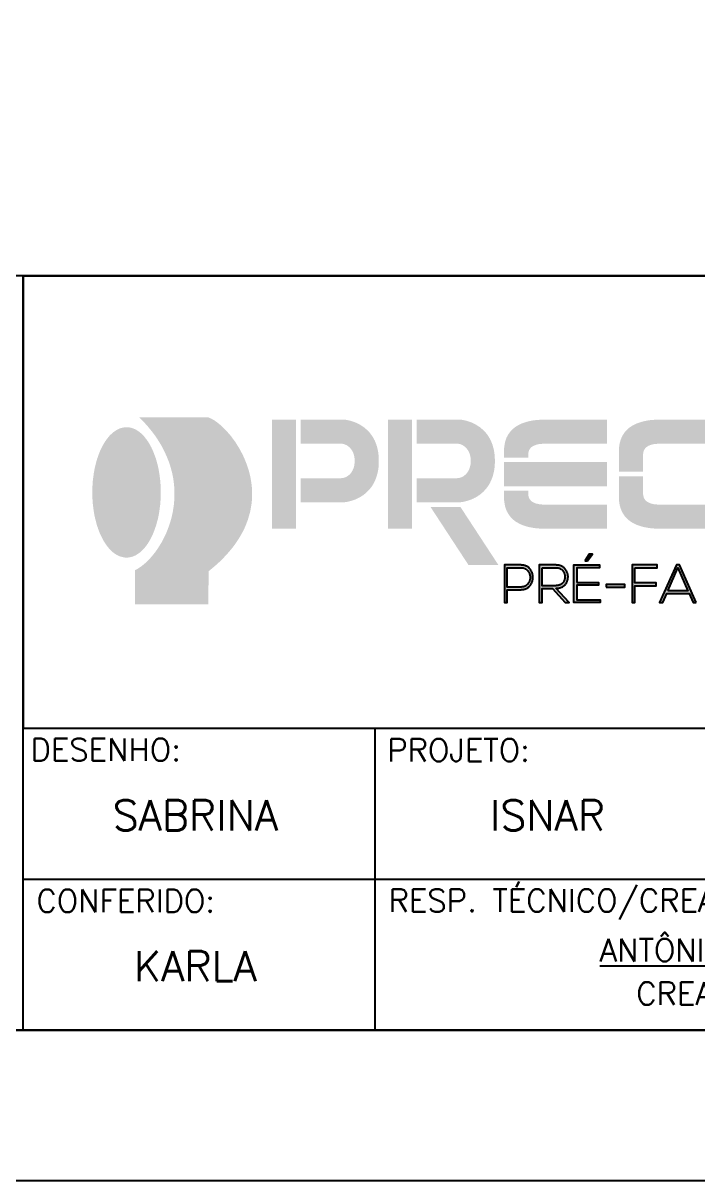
# Model space of a CAD drawing. Header units: centimetres. Extents: x 1658 to 19651, y 8294 to 11444.
# Drawn here: x 7753 to 8089, y 8294 to 8870 of the extents above; entities that cross this region are included whole.
import ezdxf
from ezdxf.enums import TextEntityAlignment as Align

# ---------------------------------------------------------------- set-up
doc = ezdxf.new("R2010")
doc.units = ezdxf.units.CM
doc.header["$LTSCALE"] = 50
doc.header["$MEASUREMENT"] = 0
doc.layers.add('FORMATO-PRECON', color=2, linetype='Continuous')
doc.layers.add('HACHURAS-PRECON', color=1, linetype='Continuous')
doc.styles.add('PRECON-ROMANS', font='romans.shx')
doc.styles.add('ROMANS', font='ROMANS.SHX', dxfattribs={"oblique": 15, "height": 3})

# ---------------------------------------------------------------- blocks, each defined once
blk = doc.blocks.new('A$C2E607E54')
at = {"layer": 'FORMATO-PRECON'}
blk.add_lwpolyline([(0, 4200), (2970, 4200), (2970, 0), (0, 0)], close=True, dxfattribs=at)
at = {"layer": 'FORMATO-PRECON', "color": 6}
blk.add_lwpolyline([(100, 3950), (2870, 3950), (2870, 100), (100, 100)], close=True, dxfattribs=at)
blk = doc.blocks.new('CARIMBO')
at = {"linetype": 'Continuous', "true_color": 0x575854}
for points in [[(-1681.49, 399.64), (-1680.87, 399.57), (-1680.33, 399.57), (-1679.72, 399.5), (-1679.17, 399.36), (-1678.63, 399.3), (-1678.01, 399.09), (-1677.47, 398.95), (-1676.92, 398.75), (-1676.37, 398.48), (-1675.83, 398.27), (-1675.28, 398), (-1674.74, 397.66), (-1674.19, 397.32), (-1673.72, 396.98), (-1673.17, 396.64), (-1672.63, 396.23), (-1672.15, 395.82), (-1671.67, 395.34), (-1671.13, 394.86), (-1670.65, 394.39), (-1670.17, 393.91), (-1669.69, 393.36), (-1669.28, 392.82), (-1668.81, 392.2), (-1668.33, 391.66), (-1667.92, 391.05), (-1667.44, 390.36), (-1667.03, 389.75), (-1666.63, 389.07), (-1666.22, 388.39), (-1665.81, 387.7), (-1665.47, 386.95), (-1665.06, 386.2), (-1664.72, 385.45), (-1664.31, 384.7), (-1663.97, 383.89), (-1663.63, 383.07), (-1663.28, 382.25), (-1663.01, 381.43), (-1662.67, 380.55), (-1662.4, 379.73), (-1662.06, 378.84), (-1661.78, 377.89), (-1661.51, 377), (-1661.31, 376.05), (-1661.03, 375.16), (-1660.76, 374.2), (-1660.56, 373.25), (-1660.35, 372.23), (-1660.15, 371.27), (-1660.01, 370.25), (-1659.81, 369.23), (-1659.67, 368.2), (-1659.53, 367.18), (-1659.4, 366.16), (-1659.26, 365.14), (-1659.13, 364.05), (-1659.06, 363.02), (-1658.99, 361.93), (-1658.92, 360.84), (-1658.85, 359.75), (-1658.85, 358.66), (-1658.78, 357.5), (-1658.78, 356.41), (-1658.78, 355.32), (-1658.85, 354.16), (-1658.85, 353.07), (-1658.92, 351.98), (-1658.99, 350.89), (-1659.06, 349.86), (-1659.13, 348.77), (-1659.26, 347.68), (-1659.4, 346.66), (-1659.53, 345.64), (-1659.67, 344.61), (-1659.81, 343.59), (-1660.01, 342.57), (-1660.15, 341.55), (-1660.35, 340.59), (-1660.56, 339.57), (-1660.76, 338.61), (-1661.03, 337.66), (-1661.31, 336.77), (-1661.51, 335.82), (-1661.78, 334.93), (-1662.06, 334.05), (-1662.4, 333.16), (-1662.67, 332.27), (-1663.01, 331.39), (-1663.28, 330.57), (-1663.63, 329.75), (-1663.97, 328.93), (-1664.31, 328.11), (-1664.72, 327.36), (-1665.06, 326.61), (-1665.47, 325.86), (-1665.81, 325.11), (-1666.22, 324.43), (-1666.63, 323.75), (-1667.03, 323.07), (-1667.44, 322.45), (-1667.92, 321.77), (-1668.33, 321.16), (-1668.81, 320.61), (-1669.28, 320), (-1669.69, 319.45), (-1670.17, 318.91), (-1670.65, 318.43), (-1671.13, 317.95), (-1671.67, 317.48), (-1672.15, 317), (-1672.63, 316.59), (-1673.17, 316.18), (-1673.72, 315.84), (-1674.19, 315.5), (-1674.74, 315.16), (-1675.28, 314.82), (-1675.83, 314.55), (-1676.37, 314.34), (-1676.92, 314.07), (-1677.47, 313.86), (-1678.01, 313.73), (-1678.63, 313.59), (-1679.17, 313.45), (-1679.72, 313.32), (-1680.33, 313.25), (-1680.87, 313.25), (-1681.49, 313.18), (-1682.1, 313.25), (-1682.65, 313.25), (-1683.26, 313.32), (-1683.81, 313.45), (-1684.35, 313.59), (-1684.97, 313.73), (-1685.51, 313.86), (-1686.06, 314.07), (-1686.6, 314.34), (-1687.15, 314.55), (-1687.69, 314.82), (-1688.24, 315.16), (-1688.78, 315.5), (-1689.26, 315.84), (-1689.81, 316.18), (-1690.35, 316.59), (-1690.83, 317), (-1691.31, 317.48), (-1691.85, 317.95), (-1692.33, 318.43), (-1692.81, 318.91), (-1693.28, 319.45), (-1693.69, 320), (-1694.17, 320.61), (-1694.65, 321.16), (-1695.06, 321.77), (-1695.53, 322.45), (-1695.94, 323.07), (-1696.35, 323.75), (-1696.76, 324.43), (-1697.17, 325.11), (-1697.51, 325.86), (-1697.92, 326.61), (-1698.26, 327.36), (-1698.67, 328.11), (-1699.01, 328.93), (-1699.35, 329.75), (-1699.69, 330.57), (-1699.97, 331.39), (-1700.31, 332.27), (-1700.58, 333.16), (-1700.92, 334.05), (-1701.19, 334.93), (-1701.47, 335.82), (-1701.67, 336.77), (-1701.94, 337.66), (-1702.15, 338.61), (-1702.42, 339.57), (-1702.63, 340.59), (-1702.83, 341.55), (-1702.97, 342.57), (-1703.17, 343.59), (-1703.31, 344.61), (-1703.44, 345.64), (-1703.58, 346.66), (-1703.72, 347.68), (-1703.85, 348.77), (-1703.92, 349.86), (-1703.99, 350.89), (-1704.06, 351.98), (-1704.13, 353.07), (-1704.13, 354.16), (-1704.19, 355.32), (-1704.19, 356.41), (-1704.19, 357.5), (-1704.13, 358.66), (-1704.13, 359.75), (-1704.06, 360.84), (-1703.99, 361.93), (-1703.92, 363.02), (-1703.85, 364.05), (-1703.72, 365.14), (-1703.58, 366.16), (-1703.44, 367.18), (-1703.31, 368.2), (-1703.17, 369.23), (-1702.97, 370.25), (-1702.83, 371.27), (-1702.63, 372.23), (-1702.42, 373.25), (-1702.15, 374.2), (-1701.94, 375.16), (-1701.67, 376.05), (-1701.47, 377), (-1701.19, 377.89), (-1700.92, 378.84), (-1700.58, 379.73), (-1700.31, 380.55), (-1699.97, 381.43), (-1699.69, 382.25), (-1699.35, 383.07), (-1699.01, 383.89), (-1698.67, 384.7), (-1698.26, 385.45), (-1697.92, 386.2), (-1697.51, 386.95), (-1697.17, 387.7), (-1696.76, 388.39), (-1696.35, 389.07), (-1695.94, 389.75), (-1695.53, 390.36), (-1695.06, 391.05), (-1694.65, 391.66), (-1694.17, 392.2), (-1693.69, 392.82), (-1693.28, 393.36), (-1692.81, 393.91), (-1692.33, 394.39), (-1691.85, 394.86), (-1691.31, 395.34), (-1690.83, 395.82), (-1690.35, 396.23), (-1689.81, 396.64), (-1689.26, 396.98), (-1688.78, 397.32), (-1688.24, 397.66), (-1687.69, 398), (-1687.15, 398.27), (-1686.6, 398.48), (-1686.06, 398.75), (-1685.51, 398.95), (-1684.97, 399.09), (-1684.35, 399.3), (-1683.81, 399.36), (-1683.26, 399.5), (-1682.65, 399.57), (-1682.1, 399.57)], [(-1673.03, 406.18), (-1627.56, 406.18), (-1626.88, 405.98), (-1626.13, 405.64), (-1625.31, 405.3), (-1624.49, 404.82), (-1623.6, 404.34), (-1622.78, 403.8), (-1621.83, 403.11), (-1620.94, 402.43), (-1619.99, 401.68), (-1619.03, 400.86), (-1618.08, 399.98), (-1617.13, 399.09), (-1616.1, 398.07), (-1615.15, 397.05), (-1614.19, 395.95), (-1613.17, 394.8), (-1612.22, 393.64), (-1611.26, 392.34), (-1610.31, 391.05), (-1609.35, 389.75), (-1608.47, 388.32), (-1607.58, 386.89), (-1606.69, 385.45), (-1605.88, 383.89), (-1605.06, 382.39), (-1604.24, 380.75), (-1603.49, 379.11), (-1602.81, 377.48), (-1602.12, 375.77), (-1601.51, 374), (-1600.9, 372.23), (-1600.35, 370.45), (-1599.88, 368.61), (-1599.47, 366.77), (-1599.13, 364.86), (-1598.78, 362.95), (-1598.58, 361.05), (-1598.38, 359.07), (-1598.31, 357.09), (-1598.31, 355.05), (-1598.31, 353.07), (-1598.44, 351.02), (-1598.65, 348.91), (-1598.99, 346.86), (-1599.33, 344.75), (-1599.81, 342.7), (-1600.42, 340.59), (-1601.03, 338.41), (-1601.85, 336.3), (-1602.67, 334.18), (-1603.63, 332), (-1604.72, 329.89), (-1605.94, 327.7), (-1607.24, 325.52), (-1608.67, 323.41), (-1610.17, 321.23), (-1611.88, 319.05), (-1613.65, 316.93), (-1615.56, 314.75), (-1617.6, 312.64), (-1619.78, 310.45), (-1622.1, 308.34), (-1624.56, 306.23), (-1627.15, 304.11), (-1627.22, 282.23), (-1675.83, 282.23), (-1675.83, 304.93), (-1674.94, 305.34), (-1674.06, 305.82), (-1673.24, 306.36), (-1672.28, 306.98), (-1671.4, 307.59), (-1670.51, 308.34), (-1669.62, 309.09), (-1668.67, 309.91), (-1667.78, 310.73), (-1666.9, 311.68), (-1665.94, 312.64), (-1665.06, 313.66), (-1664.17, 314.68), (-1663.28, 315.84), (-1662.4, 316.93), (-1661.51, 318.16), (-1660.69, 319.39), (-1659.88, 320.68), (-1659.06, 321.98), (-1658.24, 323.34), (-1657.49, 324.77), (-1656.74, 326.2), (-1656.06, 327.64), (-1655.31, 329.14), (-1654.69, 330.7), (-1654.08, 332.27), (-1653.47, 333.91), (-1652.92, 335.55), (-1652.38, 337.18), (-1651.9, 338.89), (-1651.49, 340.59), (-1651.08, 342.36), (-1650.74, 344.14), (-1650.47, 345.98), (-1650.19, 347.75), (-1649.99, 349.66), (-1649.85, 351.5), (-1649.72, 353.41), (-1649.72, 355.32), (-1649.72, 357.23), (-1649.85, 359.2), (-1649.99, 361.11), (-1650.19, 363.09), (-1650.47, 365.14), (-1650.81, 367.11), (-1651.22, 369.09), (-1651.76, 371.14), (-1652.31, 373.18), (-1652.92, 375.23), (-1653.67, 377.27), (-1654.49, 379.32), (-1655.38, 381.36), (-1656.33, 383.48), (-1657.35, 385.52), (-1658.51, 387.64), (-1659.74, 389.68), (-1661.03, 391.73), (-1662.47, 393.84), (-1663.97, 395.89), (-1665.6, 397.93), (-1667.31, 400.05), (-1669.15, 402.09), (-1671.06, 404.14)], [(-1372.76, 315.5), (-1375.01, 315.5), (-1377.67, 311.2), (-1377.67, 311.07), (-1375.97, 311.07)], [(-1367.58, 285.16), (-1383.19, 285.16), (-1383.19, 294.98), (-1368.74, 294.98), (-1368.74, 296.75), (-1383.19, 296.75), (-1383.19, 306.5), (-1367.99, 306.5), (-1367.99, 308.34), (-1385.03, 308.34), (-1385.03, 283.32), (-1367.58, 283.32)], [(-1330.42, 296.41), (-1344.6, 296.41), (-1344.6, 306.36), (-1329.88, 306.36), (-1329.88, 308.34), (-1346.51, 308.34), (-1346.51, 283.32), (-1344.6, 283.32), (-1344.6, 294.57), (-1330.42, 294.57)], [(-1351.22, 295.45), (-1363.63, 295.45), (-1363.63, 293.61), (-1351.22, 293.61)]]:
    blk.add_hatch(color=251, dxfattribs=at).paths.add_polyline_path(points)
at = {"linetype": 'Continuous', "true_color": 0x9c0000}
for points in [[(-1585.15, 332.34), (-1569.13, 332.34), (-1569.13, 404.68), (-1585.15, 404.68)], [(-1514.31, 377.27), (-1514.31, 377), (-1514.31, 376.8), (-1514.31, 376.52), (-1514.31, 376.25), (-1514.31, 376.05), (-1514.31, 375.77), (-1514.38, 375.57), (-1514.38, 375.36), (-1514.38, 375.09), (-1514.38, 374.89), (-1514.38, 374.68), (-1514.38, 374.48), (-1514.44, 374.27), (-1514.44, 374.07), (-1514.44, 373.86), (-1514.44, 373.66), (-1514.51, 373.45), (-1514.51, 373.25), (-1514.51, 372.84), (-1514.58, 372.5), (-1514.65, 372.09), (-1514.72, 371.75), (-1514.72, 371.41), (-1514.78, 371.07), (-1514.85, 370.8), (-1514.99, 369.91), (-1515.19, 369.09), (-1515.4, 368.34), (-1515.6, 367.59), (-1515.81, 366.84), (-1516.08, 366.09), (-1516.35, 365.41), (-1516.63, 364.73), (-1516.9, 364.05), (-1517.24, 363.36), (-1517.51, 362.75), (-1517.85, 362.14), (-1518.19, 361.59), (-1518.53, 360.98), (-1518.94, 360.43), (-1519.28, 359.89), (-1519.69, 359.41), (-1520.1, 358.86), (-1520.51, 358.39), (-1520.92, 357.98), (-1521.33, 357.5), (-1521.74, 357.09), (-1522.22, 356.61), (-1522.63, 356.27), (-1523.1, 355.86), (-1523.51, 355.45), (-1523.99, 355.11), (-1524.4, 354.77), (-1524.88, 354.43), (-1525.35, 354.16), (-1525.83, 353.82), (-1526.31, 353.55), (-1526.72, 353.27), (-1527.19, 353), (-1527.67, 352.8), (-1528.15, 352.52), (-1528.63, 352.32), (-1529.03, 352.11), (-1529.51, 351.91), (-1529.99, 351.7), (-1530.4, 351.57), (-1530.88, 351.36), (-1531.28, 351.23), (-1531.69, 351.09), (-1532.17, 350.95), (-1532.58, 350.82), (-1532.99, 350.68), (-1533.4, 350.61), (-1533.74, 350.48), (-1534.15, 350.41), (-1534.56, 350.34), (-1534.9, 350.2), (-1535.24, 350.14), (-1535.58, 350.14), (-1535.92, 350.07), (-1536.26, 350), (-1536.53, 350), (-1536.81, 349.93), (-1537.08, 349.93), (-1537.35, 349.86), (-1537.63, 349.86), (-1537.83, 349.86), (-1538.03, 349.86), (-1538.24, 349.86), (-1566.13, 349.86), (-1566.13, 365.82), (-1539.33, 365.82), (-1538.99, 365.89), (-1538.58, 365.89), (-1538.24, 365.95), (-1537.83, 366.02), (-1537.49, 366.09), (-1537.08, 366.23), (-1536.88, 366.3), (-1536.74, 366.36), (-1536.53, 366.43), (-1536.33, 366.5), (-1536.13, 366.57), (-1535.92, 366.7), (-1535.78, 366.77), (-1535.58, 366.91), (-1535.38, 366.98), (-1535.17, 367.11), (-1535.03, 367.25), (-1534.83, 367.39), (-1534.62, 367.52), (-1534.49, 367.66), (-1534.28, 367.8), (-1534.08, 367.93), (-1533.94, 368.07), (-1533.74, 368.27), (-1533.6, 368.41), (-1533.4, 368.61), (-1533.26, 368.75), (-1533.06, 368.95), (-1532.92, 369.16), (-1532.78, 369.36), (-1532.58, 369.5), (-1532.44, 369.7), (-1532.31, 369.98), (-1532.17, 370.18), (-1532.03, 370.39), (-1531.9, 370.66), (-1531.76, 370.86), (-1531.63, 371.14), (-1531.56, 371.34), (-1531.42, 371.61), (-1531.28, 371.89), (-1531.22, 372.16), (-1531.08, 372.43), (-1531.01, 372.7), (-1530.88, 372.98), (-1530.81, 373.25), (-1530.74, 373.59), (-1530.67, 373.86), (-1530.6, 374.2), (-1530.53, 374.48), (-1530.47, 374.82), (-1530.47, 375.16), (-1530.4, 375.5), (-1530.4, 375.84), (-1530.33, 376.18), (-1530.33, 376.52), (-1530.33, 376.86), (-1530.33, 377.27), (-1530.33, 377.61), (-1530.33, 378.02), (-1530.33, 378.36), (-1530.4, 378.7), (-1530.4, 379.05), (-1530.47, 379.39), (-1530.47, 379.73), (-1530.53, 380), (-1530.6, 380.34), (-1530.67, 380.68), (-1530.74, 380.95), (-1530.81, 381.3), (-1530.88, 381.57), (-1531.01, 381.84), (-1531.08, 382.11), (-1531.22, 382.39), (-1531.28, 382.66), (-1531.42, 382.93), (-1531.56, 383.2), (-1531.63, 383.41), (-1531.76, 383.68), (-1531.9, 383.89), (-1532.03, 384.16), (-1532.17, 384.36), (-1532.31, 384.57), (-1532.44, 384.77), (-1532.58, 384.98), (-1532.78, 385.18), (-1532.92, 385.39), (-1533.06, 385.59), (-1533.26, 385.8), (-1533.4, 385.93), (-1533.6, 386.14), (-1533.74, 386.27), (-1533.94, 386.48), (-1534.08, 386.61), (-1534.28, 386.75), (-1534.49, 386.89), (-1534.62, 387.02), (-1534.83, 387.16), (-1535.03, 387.3), (-1535.17, 387.43), (-1535.38, 387.5), (-1535.58, 387.64), (-1535.78, 387.77), (-1535.92, 387.84), (-1536.13, 387.91), (-1536.33, 388.05), (-1536.53, 388.11), (-1536.74, 388.18), (-1536.88, 388.25), (-1537.08, 388.32), (-1537.49, 388.45), (-1537.83, 388.52), (-1538.24, 388.59), (-1538.58, 388.66), (-1538.99, 388.66), (-1539.33, 388.66), (-1566.13, 388.66), (-1566.13, 404.68), (-1538.24, 404.68), (-1538.03, 404.68), (-1537.83, 404.68), (-1537.63, 404.68), (-1537.35, 404.61), (-1537.08, 404.61), (-1536.81, 404.61), (-1536.53, 404.55), (-1536.26, 404.55), (-1535.92, 404.48), (-1535.58, 404.41), (-1535.24, 404.34), (-1534.9, 404.27), (-1534.56, 404.2), (-1534.15, 404.14), (-1533.81, 404.07), (-1533.4, 403.93), (-1532.99, 403.86), (-1532.58, 403.73), (-1532.17, 403.59), (-1531.69, 403.45), (-1531.28, 403.32), (-1530.88, 403.18), (-1530.4, 402.98), (-1529.99, 402.84), (-1529.51, 402.64), (-1529.03, 402.43), (-1528.63, 402.23), (-1528.15, 401.95), (-1527.67, 401.75), (-1527.19, 401.48), (-1526.78, 401.27), (-1526.31, 401), (-1525.83, 400.66), (-1525.35, 400.39), (-1524.88, 400.05), (-1524.47, 399.77), (-1523.99, 399.43), (-1523.51, 399.02), (-1523.1, 398.68), (-1522.63, 398.27), (-1522.22, 397.86), (-1521.74, 397.45), (-1521.33, 397.05), (-1520.92, 396.57), (-1520.51, 396.16), (-1520.1, 395.68), (-1519.69, 395.14), (-1519.35, 394.66), (-1518.94, 394.11), (-1518.6, 393.57), (-1518.19, 392.95), (-1517.85, 392.41), (-1517.58, 391.8), (-1517.24, 391.18), (-1516.9, 390.5), (-1516.63, 389.82), (-1516.35, 389.14), (-1516.08, 388.45), (-1515.88, 387.77), (-1515.6, 387.02), (-1515.4, 386.2), (-1515.19, 385.45), (-1515.06, 384.64), (-1514.85, 383.82), (-1514.78, 383.48), (-1514.72, 383.14), (-1514.72, 382.8), (-1514.65, 382.45), (-1514.58, 382.11), (-1514.58, 381.77), (-1514.51, 381.36), (-1514.44, 381.02), (-1514.44, 380.61), (-1514.44, 380.41), (-1514.38, 380.2), (-1514.38, 380), (-1514.38, 379.8), (-1514.38, 379.59), (-1514.38, 379.32), (-1514.38, 379.11), (-1514.38, 378.91), (-1514.31, 378.7), (-1514.31, 378.5), (-1514.31, 378.23), (-1514.31, 378.02), (-1514.31, 377.75), (-1514.31, 377.55)], [(-1508.24, 332.34), (-1492.22, 332.34), (-1492.22, 404.68), (-1508.24, 404.68)], [(-1437.4, 377.27), (-1437.4, 377), (-1437.4, 376.8), (-1437.4, 376.52), (-1437.4, 376.25), (-1437.4, 376.05), (-1437.4, 375.77), (-1437.4, 375.57), (-1437.47, 375.36), (-1437.47, 375.09), (-1437.47, 374.89), (-1437.47, 374.68), (-1437.47, 374.48), (-1437.47, 374.27), (-1437.53, 374.07), (-1437.53, 373.86), (-1437.53, 373.66), (-1437.53, 373.45), (-1437.6, 373.25), (-1437.6, 372.84), (-1437.67, 372.5), (-1437.74, 372.09), (-1437.74, 371.75), (-1437.81, 371.41), (-1437.88, 371.07), (-1437.94, 370.8), (-1438.08, 369.91), (-1438.28, 369.09), (-1438.49, 368.34), (-1438.69, 367.59), (-1438.9, 366.84), (-1439.17, 366.09), (-1439.44, 365.41), (-1439.72, 364.73), (-1439.99, 364.05), (-1440.33, 363.36), (-1440.6, 362.75), (-1440.94, 362.14), (-1441.28, 361.59), (-1441.63, 360.98), (-1442.03, 360.43), (-1442.38, 359.89), (-1442.78, 359.41), (-1443.19, 358.86), (-1443.6, 358.39), (-1444.01, 357.98), (-1444.42, 357.5), (-1444.83, 357.09), (-1445.24, 356.61), (-1445.72, 356.27), (-1446.13, 355.86), (-1446.6, 355.45), (-1447.08, 355.11), (-1447.49, 354.77), (-1447.97, 354.43), (-1448.44, 354.16), (-1448.92, 353.82), (-1449.33, 353.55), (-1449.81, 353.27), (-1450.28, 353), (-1450.76, 352.8), (-1451.24, 352.52), (-1451.65, 352.32), (-1452.13, 352.11), (-1452.6, 351.91), (-1453.01, 351.7), (-1453.49, 351.57), (-1453.9, 351.36), (-1454.38, 351.23), (-1454.78, 351.09), (-1455.19, 350.95), (-1455.67, 350.82), (-1456.08, 350.68), (-1456.49, 350.61), (-1456.83, 350.48), (-1457.24, 350.41), (-1457.58, 350.34), (-1457.99, 350.2), (-1458.33, 350.14), (-1458.67, 350.14), (-1459.01, 350.07), (-1459.28, 350), (-1459.63, 350), (-1459.9, 349.93), (-1460.17, 349.93), (-1460.44, 349.86), (-1460.65, 349.86), (-1460.92, 349.86), (-1461.13, 349.86), (-1461.33, 349.86), (-1489.22, 349.86), (-1489.22, 365.82), (-1462.42, 365.82), (-1462.01, 365.89), (-1461.67, 365.89), (-1461.33, 365.95), (-1460.92, 366.02), (-1460.58, 366.09), (-1460.17, 366.23), (-1459.97, 366.3), (-1459.76, 366.36), (-1459.63, 366.43), (-1459.42, 366.5), (-1459.22, 366.57), (-1459.01, 366.7), (-1458.81, 366.77), (-1458.67, 366.91), (-1458.47, 366.98), (-1458.26, 367.11), (-1458.06, 367.25), (-1457.92, 367.39), (-1457.72, 367.52), (-1457.51, 367.66), (-1457.38, 367.8), (-1457.17, 367.93), (-1457.03, 368.07), (-1456.83, 368.27), (-1456.63, 368.41), (-1456.49, 368.61), (-1456.35, 368.75), (-1456.15, 368.95), (-1456.01, 369.16), (-1455.87, 369.36), (-1455.67, 369.5), (-1455.53, 369.7), (-1455.4, 369.98), (-1455.26, 370.18), (-1455.13, 370.39), (-1454.99, 370.66), (-1454.85, 370.86), (-1454.72, 371.14), (-1454.58, 371.34), (-1454.51, 371.61), (-1454.38, 371.89), (-1454.24, 372.16), (-1454.17, 372.43), (-1454.1, 372.7), (-1453.97, 372.98), (-1453.9, 373.25), (-1453.83, 373.59), (-1453.76, 373.86), (-1453.69, 374.2), (-1453.63, 374.48), (-1453.56, 374.82), (-1453.49, 375.16), (-1453.49, 375.5), (-1453.42, 375.84), (-1453.42, 376.18), (-1453.42, 376.52), (-1453.42, 376.86), (-1453.42, 377.27), (-1453.42, 377.61), (-1453.42, 378.02), (-1453.42, 378.36), (-1453.42, 378.7), (-1453.49, 379.05), (-1453.49, 379.39), (-1453.56, 379.73), (-1453.63, 380), (-1453.69, 380.34), (-1453.76, 380.68), (-1453.83, 380.95), (-1453.9, 381.3), (-1453.97, 381.57), (-1454.1, 381.84), (-1454.17, 382.11), (-1454.24, 382.39), (-1454.38, 382.66), (-1454.51, 382.93), (-1454.58, 383.2), (-1454.72, 383.41), (-1454.85, 383.68), (-1454.99, 383.89), (-1455.13, 384.16), (-1455.26, 384.36), (-1455.4, 384.57), (-1455.53, 384.77), (-1455.67, 384.98), (-1455.87, 385.18), (-1456.01, 385.39), (-1456.15, 385.59), (-1456.35, 385.8), (-1456.49, 385.93), (-1456.63, 386.14), (-1456.83, 386.27), (-1457.03, 386.48), (-1457.17, 386.61), (-1457.38, 386.75), (-1457.51, 386.89), (-1457.72, 387.02), (-1457.92, 387.16), (-1458.06, 387.3), (-1458.26, 387.43), (-1458.47, 387.5), (-1458.67, 387.64), (-1458.81, 387.77), (-1459.01, 387.84), (-1459.22, 387.91), (-1459.42, 388.05), (-1459.63, 388.11), (-1459.76, 388.18), (-1459.97, 388.25), (-1460.17, 388.32), (-1460.58, 388.45), (-1460.92, 388.52), (-1461.33, 388.59), (-1461.67, 388.66), (-1462.01, 388.66), (-1462.42, 388.66), (-1489.22, 388.66), (-1489.22, 404.68), (-1461.33, 404.68), (-1461.13, 404.68), (-1460.92, 404.68), (-1460.65, 404.68), (-1460.44, 404.61), (-1460.17, 404.61), (-1459.9, 404.61), (-1459.63, 404.55), (-1459.28, 404.55), (-1459.01, 404.48), (-1458.67, 404.41), (-1458.33, 404.34), (-1457.99, 404.27), (-1457.65, 404.2), (-1457.24, 404.14), (-1456.83, 404.07), (-1456.49, 403.93), (-1456.08, 403.86), (-1455.67, 403.73), (-1455.26, 403.59), (-1454.78, 403.45), (-1454.38, 403.32), (-1453.97, 403.18), (-1453.49, 402.98), (-1453.08, 402.84), (-1452.6, 402.64), (-1452.13, 402.43), (-1451.72, 402.23), (-1451.24, 401.95), (-1450.76, 401.75), (-1450.28, 401.48), (-1449.81, 401.27), (-1449.4, 401), (-1448.92, 400.66), (-1448.44, 400.39), (-1447.97, 400.05), (-1447.49, 399.77), (-1447.08, 399.43), (-1446.6, 399.02), (-1446.19, 398.68), (-1445.72, 398.27), (-1445.31, 397.86), (-1444.83, 397.45), (-1444.42, 397.05), (-1444.01, 396.57), (-1443.6, 396.16), (-1443.19, 395.68), (-1442.78, 395.14), (-1442.38, 394.66), (-1442.03, 394.11), (-1441.63, 393.57), (-1441.28, 392.95), (-1440.94, 392.41), (-1440.6, 391.8), (-1440.33, 391.18), (-1439.99, 390.5), (-1439.72, 389.82), (-1439.44, 389.14), (-1439.17, 388.45), (-1438.9, 387.77), (-1438.69, 387.02), (-1438.49, 386.2), (-1438.28, 385.45), (-1438.08, 384.64), (-1437.94, 383.82), (-1437.88, 383.48), (-1437.81, 383.14), (-1437.74, 382.8), (-1437.74, 382.45), (-1437.67, 382.05), (-1437.6, 381.64), (-1437.6, 381.43), (-1437.6, 381.3), (-1437.6, 381.09), (-1437.53, 380.82), (-1437.53, 380.61), (-1437.53, 380.41), (-1437.53, 380.2), (-1437.47, 380), (-1437.47, 379.8), (-1437.47, 379.59), (-1437.47, 379.32), (-1437.47, 379.11), (-1437.47, 378.91), (-1437.4, 378.64), (-1437.4, 378.43), (-1437.4, 378.23), (-1437.4, 377.95), (-1437.4, 377.75), (-1437.4, 377.48)], [(-1363.15, 388.66), (-1363.15, 404.68), (-1403.92, 404.68), (-1405.15, 404.68), (-1406.37, 404.61), (-1407.53, 404.55), (-1408.69, 404.48), (-1409.85, 404.41), (-1410.87, 404.27), (-1411.97, 404.14), (-1412.92, 403.93), (-1413.88, 403.8), (-1414.83, 403.59), (-1415.72, 403.32), (-1416.6, 403.11), (-1417.42, 402.84), (-1418.24, 402.57), (-1418.99, 402.3), (-1419.74, 402.02), (-1420.42, 401.68), (-1421.1, 401.34), (-1421.78, 401), (-1422.4, 400.66), (-1423.01, 400.32), (-1423.56, 399.91), (-1424.1, 399.57), (-1424.58, 399.16), (-1425.13, 398.75), (-1425.53, 398.34), (-1426.01, 397.93), (-1426.42, 397.52), (-1426.83, 397.11), (-1427.17, 396.64), (-1427.58, 396.23), (-1427.85, 395.75), (-1428.19, 395.34), (-1428.47, 394.86), (-1428.74, 394.39), (-1429.01, 393.98), (-1429.22, 393.5), (-1429.49, 393.09), (-1429.69, 392.61), (-1429.83, 392.14), (-1430.03, 391.73), (-1430.17, 391.25), (-1430.31, 390.84), (-1430.44, 390.36), (-1430.58, 389.95), (-1430.72, 389.48), (-1430.78, 389.07), (-1430.85, 388.66), (-1430.92, 388.25), (-1430.99, 387.84), (-1431.06, 387.43), (-1431.13, 387.09), (-1431.19, 386.68), (-1431.19, 386.34), (-1431.26, 386), (-1431.26, 385.66), (-1431.26, 385.32), (-1431.26, 384.98), (-1431.26, 384.7), (-1431.33, 384.36), (-1431.33, 384.09), (-1431.33, 383.89), (-1431.33, 383.61), (-1431.33, 383.41), (-1431.33, 379.52), (-1415.31, 379.52), (-1415.31, 380.82), (-1415.31, 381.02), (-1415.31, 381.3), (-1415.31, 381.57), (-1415.31, 381.91), (-1415.24, 382.18), (-1415.24, 382.45), (-1415.17, 382.8), (-1415.1, 383.14), (-1415.03, 383.48), (-1414.97, 383.75), (-1414.83, 384.09), (-1414.69, 384.43), (-1414.49, 384.77), (-1414.28, 385.11), (-1414.08, 385.39), (-1413.94, 385.59), (-1413.81, 385.73), (-1413.67, 385.86), (-1413.53, 386), (-1413.4, 386.2), (-1413.26, 386.34), (-1413.06, 386.48), (-1412.85, 386.61), (-1412.65, 386.75), (-1412.44, 386.89), (-1412.24, 387.02), (-1412.03, 387.16), (-1411.76, 387.3), (-1411.56, 387.36), (-1411.28, 387.5), (-1411.01, 387.64), (-1410.74, 387.7), (-1410.47, 387.84), (-1410.13, 387.91), (-1409.78, 388.05), (-1409.51, 388.11), (-1409.17, 388.18), (-1408.76, 388.25), (-1408.42, 388.39), (-1408.01, 388.39), (-1407.6, 388.45), (-1407.19, 388.52), (-1406.78, 388.59), (-1406.31, 388.59), (-1405.9, 388.66), (-1405.42, 388.66), (-1404.94, 388.73), (-1404.4, 388.73), (-1403.92, 388.73)], [(-1286.99, 388.66), (-1286.99, 404.68), (-1327.76, 404.68), (-1328.99, 404.68), (-1330.22, 404.61), (-1331.44, 404.55), (-1332.53, 404.48), (-1333.69, 404.41), (-1334.72, 404.27), (-1335.81, 404.14), (-1336.76, 403.93), (-1337.72, 403.8), (-1338.67, 403.59), (-1339.56, 403.32), (-1340.44, 403.11), (-1341.26, 402.84), (-1342.08, 402.57), (-1342.83, 402.3), (-1343.58, 402.02), (-1344.26, 401.68), (-1344.94, 401.34), (-1345.63, 401), (-1346.24, 400.66), (-1346.85, 400.32), (-1347.4, 399.91), (-1347.94, 399.57), (-1348.49, 399.16), (-1348.97, 398.75), (-1349.44, 398.34), (-1349.85, 397.93), (-1350.26, 397.52), (-1350.67, 397.11), (-1351.01, 396.64), (-1351.42, 396.23), (-1351.69, 395.75), (-1352.03, 395.34), (-1352.31, 394.86), (-1352.58, 394.39), (-1352.85, 393.98), (-1353.06, 393.5), (-1353.33, 393.09), (-1353.53, 392.61), (-1353.67, 392.14), (-1353.88, 391.73), (-1354.01, 391.25), (-1354.15, 390.84), (-1354.28, 390.36), (-1354.42, 389.95), (-1354.56, 389.48), (-1354.62, 389.07), (-1354.69, 388.66), (-1354.83, 388.25), (-1354.83, 387.84), (-1354.9, 387.43), (-1354.97, 387.09), (-1355.03, 386.68), (-1355.03, 386.34), (-1355.1, 386), (-1355.1, 385.66), (-1355.1, 385.32), (-1355.1, 384.98), (-1355.1, 384.7), (-1355.17, 384.36), (-1355.17, 384.09), (-1355.17, 383.89), (-1355.17, 383.61), (-1355.17, 383.41), (-1355.17, 370.05), (-1339.15, 370.05), (-1339.15, 380.82), (-1339.15, 381.02), (-1339.15, 381.3), (-1339.15, 381.57), (-1339.15, 381.91), (-1339.08, 382.18), (-1339.08, 382.45), (-1339.01, 382.8), (-1338.94, 383.14), (-1338.87, 383.48), (-1338.81, 383.75), (-1338.67, 384.09), (-1338.53, 384.43), (-1338.33, 384.77), (-1338.12, 385.11), (-1337.92, 385.39), (-1337.78, 385.59), (-1337.65, 385.73), (-1337.51, 385.86), (-1337.38, 386), (-1337.24, 386.2), (-1337.1, 386.34), (-1336.9, 386.48), (-1336.69, 386.61), (-1336.49, 386.75), (-1336.28, 386.89), (-1336.08, 387.02), (-1335.88, 387.16), (-1335.6, 387.3), (-1335.4, 387.36), (-1335.13, 387.5), (-1334.85, 387.64), (-1334.58, 387.7), (-1334.31, 387.84), (-1333.97, 387.91), (-1333.63, 388.05), (-1333.35, 388.11), (-1333.01, 388.18), (-1332.6, 388.25), (-1332.26, 388.39), (-1331.85, 388.39), (-1331.44, 388.45), (-1331.03, 388.52), (-1330.63, 388.59), (-1330.15, 388.59), (-1329.74, 388.66), (-1329.26, 388.66), (-1328.78, 388.73), (-1328.24, 388.73), (-1327.76, 388.73)], [(-1431.33, 360.5), (-1363.15, 360.5), (-1363.15, 376.52), (-1431.33, 376.52)], [(-1286.99, 348.3), (-1286.99, 332.34), (-1327.76, 332.34), (-1328.99, 332.34), (-1330.22, 332.41), (-1331.44, 332.41), (-1332.53, 332.55), (-1333.69, 332.61), (-1334.72, 332.75), (-1335.81, 332.89), (-1336.76, 333.09), (-1337.72, 333.23), (-1338.67, 333.43), (-1339.56, 333.64), (-1340.44, 333.91), (-1341.26, 334.18), (-1342.08, 334.45), (-1342.83, 334.73), (-1343.58, 335), (-1344.26, 335.34), (-1344.94, 335.68), (-1345.63, 336.02), (-1346.24, 336.36), (-1346.85, 336.7), (-1347.4, 337.05), (-1347.94, 337.45), (-1348.49, 337.86), (-1348.97, 338.27), (-1349.44, 338.68), (-1349.85, 339.09), (-1350.26, 339.5), (-1350.67, 339.91), (-1351.01, 340.39), (-1351.42, 340.8), (-1351.69, 341.27), (-1352.03, 341.68), (-1352.31, 342.16), (-1352.58, 342.57), (-1352.85, 343.05), (-1353.06, 343.52), (-1353.33, 343.93), (-1353.53, 344.41), (-1353.67, 344.89), (-1353.88, 345.3), (-1354.01, 345.77), (-1354.15, 346.18), (-1354.28, 346.66), (-1354.42, 347.07), (-1354.56, 347.48), (-1354.62, 347.95), (-1354.69, 348.36), (-1354.83, 348.77), (-1354.83, 349.18), (-1354.9, 349.59), (-1354.97, 349.93), (-1355.03, 350.34), (-1355.03, 350.68), (-1355.1, 351.02), (-1355.1, 351.36), (-1355.1, 351.7), (-1355.1, 352.05), (-1355.1, 352.32), (-1355.17, 352.66), (-1355.17, 352.93), (-1355.17, 353.14), (-1355.17, 353.41), (-1355.17, 353.61), (-1355.17, 366.98), (-1339.15, 366.98), (-1339.15, 356.2), (-1339.15, 356), (-1339.15, 355.73), (-1339.15, 355.45), (-1339.15, 355.11), (-1339.08, 354.84), (-1339.08, 354.5), (-1339.01, 354.23), (-1338.94, 353.89), (-1338.87, 353.55), (-1338.81, 353.2), (-1338.67, 352.93), (-1338.53, 352.59), (-1338.33, 352.25), (-1338.12, 351.91), (-1337.92, 351.64), (-1337.78, 351.43), (-1337.65, 351.3), (-1337.51, 351.16), (-1337.38, 350.95), (-1337.24, 350.82), (-1337.1, 350.68), (-1336.9, 350.55), (-1336.69, 350.41), (-1336.49, 350.27), (-1336.28, 350.14), (-1336.08, 350), (-1335.88, 349.86), (-1335.6, 349.73), (-1335.4, 349.59), (-1335.13, 349.52), (-1334.85, 349.39), (-1334.58, 349.25), (-1334.31, 349.18), (-1333.97, 349.05), (-1333.63, 348.98), (-1333.35, 348.91), (-1333.01, 348.84), (-1332.6, 348.7), (-1332.26, 348.64), (-1331.85, 348.57), (-1331.44, 348.57), (-1331.03, 348.5), (-1330.63, 348.43), (-1330.15, 348.43), (-1329.74, 348.36), (-1329.26, 348.36), (-1328.78, 348.3), (-1328.24, 348.3), (-1327.76, 348.3)], [(-1363.15, 348.3), (-1363.15, 332.34), (-1403.92, 332.34), (-1405.15, 332.34), (-1406.37, 332.41), (-1407.53, 332.41), (-1408.69, 332.55), (-1409.85, 332.61), (-1410.87, 332.75), (-1411.97, 332.89), (-1412.92, 333.09), (-1413.88, 333.23), (-1414.83, 333.43), (-1415.72, 333.64), (-1416.6, 333.91), (-1417.42, 334.18), (-1418.24, 334.45), (-1418.99, 334.73), (-1419.74, 335), (-1420.42, 335.34), (-1421.1, 335.68), (-1421.78, 336.02), (-1422.4, 336.36), (-1423.01, 336.7), (-1423.56, 337.05), (-1424.1, 337.45), (-1424.58, 337.86), (-1425.13, 338.27), (-1425.53, 338.68), (-1426.01, 339.09), (-1426.42, 339.5), (-1426.83, 339.91), (-1427.17, 340.39), (-1427.58, 340.8), (-1427.85, 341.27), (-1428.19, 341.68), (-1428.47, 342.16), (-1428.74, 342.57), (-1429.01, 343.05), (-1429.22, 343.52), (-1429.49, 343.93), (-1429.69, 344.41), (-1429.83, 344.89), (-1430.03, 345.3), (-1430.17, 345.77), (-1430.31, 346.18), (-1430.44, 346.66), (-1430.58, 347.07), (-1430.72, 347.48), (-1430.78, 347.95), (-1430.85, 348.36), (-1430.92, 348.77), (-1430.99, 349.18), (-1431.06, 349.59), (-1431.13, 349.93), (-1431.19, 350.34), (-1431.19, 350.68), (-1431.26, 351.02), (-1431.26, 351.36), (-1431.26, 351.7), (-1431.26, 352.05), (-1431.26, 352.32), (-1431.33, 352.66), (-1431.33, 352.93), (-1431.33, 353.14), (-1431.33, 353.41), (-1431.33, 353.61), (-1431.33, 357.5), (-1415.31, 357.5), (-1415.31, 356.2), (-1415.31, 356), (-1415.31, 355.73), (-1415.31, 355.45), (-1415.31, 355.11), (-1415.24, 354.84), (-1415.24, 354.5), (-1415.17, 354.23), (-1415.1, 353.89), (-1415.03, 353.55), (-1414.97, 353.2), (-1414.83, 352.93), (-1414.69, 352.59), (-1414.49, 352.25), (-1414.28, 351.91), (-1414.08, 351.64), (-1413.94, 351.43), (-1413.81, 351.3), (-1413.67, 351.16), (-1413.53, 350.95), (-1413.4, 350.82), (-1413.26, 350.68), (-1413.06, 350.55), (-1412.85, 350.41), (-1412.65, 350.27), (-1412.44, 350.14), (-1412.24, 350), (-1412.03, 349.86), (-1411.76, 349.73), (-1411.56, 349.59), (-1411.28, 349.52), (-1411.01, 349.39), (-1410.74, 349.25), (-1410.47, 349.18), (-1410.13, 349.05), (-1409.78, 348.98), (-1409.51, 348.91), (-1409.17, 348.84), (-1408.76, 348.7), (-1408.42, 348.64), (-1408.01, 348.57), (-1407.6, 348.57), (-1407.19, 348.5), (-1406.78, 348.43), (-1406.31, 348.43), (-1405.9, 348.36), (-1405.42, 348.36), (-1404.94, 348.3), (-1404.4, 348.3), (-1403.92, 348.3)], [(-1480.08, 346.8), (-1460.24, 346.8), (-1435.08, 308.34), (-1454.92, 308.34)]]:
    blk.add_hatch(color=14, dxfattribs=at).paths.add_polyline_path(points)
at = {"linetype": 'Continuous', "true_color": 0x575854}
h = blk.add_hatch(color=251, dxfattribs=at)
h.paths.add_polyline_path([(-1415.99, 293), (-1415.65, 293.2), (-1415.31, 293.48), (-1414.97, 293.68), (-1414.69, 293.95), (-1414.42, 294.23), (-1414.15, 294.5), (-1413.94, 294.77), (-1413.67, 295.11), (-1413.47, 295.39), (-1413.26, 295.73), (-1413.13, 296.07), (-1412.92, 296.41), (-1412.78, 296.75), (-1412.65, 297.09), (-1412.51, 297.5), (-1412.44, 297.84), (-1412.38, 298.25), (-1412.31, 298.59), (-1412.24, 299), (-1412.17, 299.34), (-1412.17, 299.75), (-1412.17, 300.16), (-1412.17, 300.5), (-1412.17, 300.91), (-1412.24, 301.25), (-1412.31, 301.66), (-1412.38, 302), (-1412.44, 302.41), (-1412.51, 302.75), (-1412.65, 303.16), (-1412.78, 303.5), (-1412.92, 303.84), (-1413.13, 304.18), (-1413.26, 304.52), (-1413.47, 304.86), (-1413.67, 305.14), (-1413.94, 305.48), (-1414.15, 305.75), (-1414.42, 306.02), (-1414.69, 306.3), (-1414.97, 306.57), (-1415.31, 306.77), (-1415.65, 307.05), (-1415.99, 307.25), (-1416.33, 307.45), (-1416.67, 307.59), (-1417.08, 307.8), (-1417.49, 307.93), (-1417.9, 308), (-1418.31, 308.14), (-1418.78, 308.2), (-1419.19, 308.27), (-1419.74, 308.27), (-1420.22, 308.34), (-1420.56, 308.34), (-1420.9, 308.34), (-1421.24, 308.34), (-1421.58, 308.34), (-1421.92, 308.34), (-1422.26, 308.34), (-1422.53, 308.34), (-1422.88, 308.34), (-1423.22, 308.34), (-1423.56, 308.34), (-1423.9, 308.34), (-1424.24, 308.34), (-1424.58, 308.34), (-1424.92, 308.34), (-1425.26, 308.34), (-1425.6, 308.34), (-1425.94, 308.34), (-1426.28, 308.34), (-1426.63, 308.34), (-1426.97, 308.34), (-1427.31, 308.34), (-1427.65, 308.34), (-1427.99, 308.34), (-1428.33, 308.34), (-1428.67, 308.34), (-1429.01, 308.34), (-1429.35, 308.34), (-1429.69, 308.34), (-1430.03, 308.34), (-1430.38, 308.34), (-1430.72, 308.34), (-1431.06, 308.34), (-1431.06, 283.32), (-1429.15, 283.32), (-1429.15, 291.91), (-1420.22, 291.91), (-1419.74, 291.98), (-1419.19, 291.98), (-1418.78, 292.05), (-1418.31, 292.11), (-1417.9, 292.25), (-1417.49, 292.32), (-1417.08, 292.45), (-1416.67, 292.66), (-1416.33, 292.8)])
h.paths.add_polyline_path([(-1418.44, 293.89), (-1418.78, 293.82), (-1419.13, 293.75), (-1419.47, 293.75), (-1419.81, 293.68), (-1420.22, 293.68), (-1429.15, 293.68), (-1429.15, 306.5), (-1420.22, 306.5), (-1419.81, 306.5), (-1419.47, 306.5), (-1419.13, 306.43), (-1418.78, 306.36), (-1418.44, 306.3), (-1418.1, 306.23), (-1417.83, 306.09), (-1417.49, 305.95), (-1417.22, 305.82), (-1416.94, 305.68), (-1416.67, 305.55), (-1416.47, 305.34), (-1416.19, 305.14), (-1415.99, 304.93), (-1415.78, 304.73), (-1415.58, 304.52), (-1415.38, 304.32), (-1415.24, 304.05), (-1415.03, 303.84), (-1414.9, 303.57), (-1414.76, 303.3), (-1414.63, 303.02), (-1414.49, 302.75), (-1414.42, 302.48), (-1414.35, 302.2), (-1414.28, 301.86), (-1414.22, 301.59), (-1414.15, 301.32), (-1414.08, 300.98), (-1414.08, 300.7), (-1414.01, 300.43), (-1414.01, 300.09), (-1414.01, 299.82), (-1414.08, 299.48), (-1414.08, 299.2), (-1414.15, 298.93), (-1414.22, 298.59), (-1414.28, 298.32), (-1414.35, 298.05), (-1414.42, 297.77), (-1414.49, 297.5), (-1414.63, 297.23), (-1414.76, 296.95), (-1414.9, 296.68), (-1415.03, 296.41), (-1415.24, 296.14), (-1415.38, 295.93), (-1415.58, 295.73), (-1415.78, 295.45), (-1415.99, 295.25), (-1416.19, 295.05), (-1416.47, 294.91), (-1416.67, 294.7), (-1416.94, 294.5), (-1417.22, 294.36), (-1417.49, 294.23), (-1417.83, 294.09), (-1418.1, 294.02)], flags=16)
h = blk.add_hatch(color=251, dxfattribs=at)
h.paths.add_polyline_path([(-1394.44, 293.2), (-1394.17, 293.2), (-1393.97, 293.27), (-1393.83, 293.34), (-1393.63, 293.41), (-1393.22, 293.55), (-1393.01, 293.68), (-1392.67, 293.82), (-1392.33, 294.02), (-1392.06, 294.23), (-1391.72, 294.43), (-1391.44, 294.64), (-1391.17, 294.91), (-1390.9, 295.18), (-1390.69, 295.45), (-1390.42, 295.73), (-1390.22, 296), (-1390.01, 296.34), (-1389.88, 296.61), (-1389.67, 296.95), (-1389.53, 297.3), (-1389.4, 297.64), (-1389.33, 297.98), (-1389.19, 298.32), (-1389.13, 298.66), (-1389.06, 299), (-1388.99, 299.41), (-1388.99, 299.75), (-1388.92, 300.16), (-1388.92, 300.5), (-1388.92, 300.91), (-1388.99, 301.25), (-1388.99, 301.59), (-1389.06, 302), (-1389.13, 302.34), (-1389.26, 302.68), (-1389.33, 303.02), (-1389.47, 303.36), (-1389.6, 303.7), (-1389.74, 304.05), (-1389.94, 304.39), (-1390.08, 304.73), (-1390.28, 305), (-1390.49, 305.34), (-1390.76, 305.61), (-1390.97, 305.89), (-1391.24, 306.16), (-1391.51, 306.43), (-1391.85, 306.64), (-1392.13, 306.91), (-1392.47, 307.11), (-1392.81, 307.32), (-1393.15, 307.45), (-1393.35, 307.59), (-1393.56, 307.66), (-1393.69, 307.73), (-1393.9, 307.8), (-1394.1, 307.86), (-1394.31, 307.93), (-1394.72, 308.07), (-1394.92, 308.07), (-1395.19, 308.14), (-1395.4, 308.2), (-1395.6, 308.2), (-1395.88, 308.27), (-1396.08, 308.27), (-1396.28, 308.27), (-1396.56, 308.27), (-1396.83, 308.34), (-1397.03, 308.34), (-1397.38, 308.34), (-1397.72, 308.34), (-1398.06, 308.34), (-1398.4, 308.34), (-1398.74, 308.34), (-1399.08, 308.34), (-1399.42, 308.34), (-1399.76, 308.34), (-1400.1, 308.34), (-1400.44, 308.34), (-1400.78, 308.34), (-1401.13, 308.34), (-1401.47, 308.34), (-1401.81, 308.34), (-1402.15, 308.34), (-1402.49, 308.34), (-1402.83, 308.34), (-1403.17, 308.34), (-1403.51, 308.34), (-1403.85, 308.34), (-1404.19, 308.34), (-1404.53, 308.34), (-1404.88, 308.34), (-1405.22, 308.34), (-1405.56, 308.34), (-1405.9, 308.34), (-1406.24, 308.34), (-1406.58, 308.34), (-1406.92, 308.34), (-1407.26, 308.34), (-1407.6, 308.34), (-1407.94, 308.34), (-1407.94, 283.32), (-1406.03, 283.32), (-1406.03, 292.8), (-1399.28, 292.8), (-1390.76, 283.32), (-1388.24, 283.32), (-1396.97, 292.86), (-1396.69, 292.86), (-1396.22, 292.86), (-1395.94, 292.93), (-1395.74, 292.93), (-1395.47, 292.93), (-1395.26, 293), (-1395.06, 293), (-1394.85, 293.07)])
h.paths.add_polyline_path([(-1406.03, 294.57), (-1406.03, 306.5), (-1397.03, 306.5), (-1396.69, 306.5), (-1396.28, 306.5), (-1395.94, 306.43), (-1395.6, 306.36), (-1395.26, 306.3), (-1394.99, 306.23), (-1394.65, 306.16), (-1394.37, 306.02), (-1394.1, 305.89), (-1393.83, 305.75), (-1393.56, 305.61), (-1393.35, 305.41), (-1393.08, 305.2), (-1392.88, 305.07), (-1392.67, 304.86), (-1392.47, 304.66), (-1392.33, 304.45), (-1392.13, 304.18), (-1391.99, 303.98), (-1391.85, 303.7), (-1391.72, 303.5), (-1391.58, 303.23), (-1391.44, 303.02), (-1391.38, 302.75), (-1391.31, 302.48), (-1391.24, 302.2), (-1391.17, 301.93), (-1391.1, 301.66), (-1391.03, 301.39), (-1391.03, 301.11), (-1391.03, 300.84), (-1391.03, 300.57), (-1391.03, 300.23), (-1391.03, 299.89), (-1391.1, 299.61), (-1391.1, 299.27), (-1391.17, 299), (-1391.24, 298.73), (-1391.31, 298.39), (-1391.38, 298.11), (-1391.51, 297.91), (-1391.65, 297.64), (-1391.72, 297.36), (-1391.85, 297.09), (-1391.99, 296.89), (-1392.19, 296.68), (-1392.33, 296.48), (-1392.53, 296.27), (-1392.74, 296.07), (-1392.94, 295.86), (-1393.15, 295.73), (-1393.42, 295.52), (-1393.63, 295.39), (-1393.9, 295.25), (-1394.17, 295.11), (-1394.44, 295.05), (-1394.78, 294.91), (-1395.06, 294.84), (-1395.4, 294.77), (-1395.74, 294.7), (-1396.15, 294.64), (-1396.49, 294.64), (-1396.9, 294.57), (-1397.03, 294.57), (-1397.24, 294.57)], flags=16)
h = blk.add_hatch(color=251, dxfattribs=at)
h.paths.add_polyline_path([(-1315.08, 308.34), (-1317.13, 308.34), (-1328.24, 283.32), (-1326.19, 283.32), (-1323.53, 289.45), (-1308.74, 289.45), (-1306.01, 283.32), (-1303.97, 283.32)])
h.paths.add_polyline_path([(-1322.78, 291.23), (-1316.1, 306.43), (-1309.49, 291.23)], flags=16)
at = {"color": 251, "linetype": 'Continuous', "true_color": 0x575854}
for points in [[(-1375.97, 311.07), (-1372.76, 315.5), (-1372.76, 315.5), (-1375.01, 315.5), (-1377.67, 311.2), (-1377.67, 311.07), (-1375.97, 311.07)], [(-1420.22, 291.91), (-1419.74, 291.98), (-1419.19, 291.98), (-1418.78, 292.05), (-1418.31, 292.11), (-1417.9, 292.25), (-1417.49, 292.32), (-1417.08, 292.45), (-1416.67, 292.66), (-1416.33, 292.8), (-1415.99, 293), (-1415.65, 293.2), (-1415.31, 293.48), (-1414.97, 293.68), (-1414.69, 293.95), (-1414.42, 294.23), (-1414.15, 294.5), (-1413.94, 294.77), (-1413.67, 295.11), (-1413.47, 295.39), (-1413.26, 295.73), (-1413.13, 296.07), (-1412.92, 296.41), (-1412.78, 296.75), (-1412.65, 297.09), (-1412.51, 297.5), (-1412.44, 297.84), (-1412.38, 298.25), (-1412.31, 298.59), (-1412.24, 299), (-1412.17, 299.34), (-1412.17, 299.75), (-1412.17, 300.16), (-1412.17, 300.5), (-1412.17, 300.91), (-1412.24, 301.25), (-1412.31, 301.66), (-1412.38, 302), (-1412.44, 302.41), (-1412.51, 302.75), (-1412.65, 303.16), (-1412.78, 303.5), (-1412.92, 303.84), (-1413.13, 304.18), (-1413.26, 304.52), (-1413.47, 304.86), (-1413.67, 305.14), (-1413.94, 305.48), (-1414.15, 305.75), (-1414.42, 306.02), (-1414.69, 306.3), (-1414.97, 306.57), (-1415.31, 306.77), (-1415.65, 307.05), (-1415.99, 307.25), (-1416.33, 307.45), (-1416.67, 307.59), (-1417.08, 307.8), (-1417.49, 307.93), (-1417.9, 308), (-1418.31, 308.14), (-1418.78, 308.2), (-1419.19, 308.27), (-1419.74, 308.27), (-1420.22, 308.34), (-1420.56, 308.34), (-1420.9, 308.34), (-1421.24, 308.34), (-1421.58, 308.34), (-1421.92, 308.34), (-1422.26, 308.34), (-1422.53, 308.34), (-1422.88, 308.34), (-1423.22, 308.34), (-1423.56, 308.34), (-1423.9, 308.34), (-1424.24, 308.34), (-1424.58, 308.34), (-1424.92, 308.34), (-1425.26, 308.34), (-1425.6, 308.34), (-1425.94, 308.34), (-1426.28, 308.34), (-1426.63, 308.34), (-1426.97, 308.34), (-1427.31, 308.34), (-1427.65, 308.34), (-1427.99, 308.34), (-1428.33, 308.34), (-1428.67, 308.34), (-1429.01, 308.34), (-1429.35, 308.34), (-1429.69, 308.34), (-1430.03, 308.34), (-1430.38, 308.34), (-1430.72, 308.34), (-1431.06, 308.34), (-1431.06, 283.32), (-1429.15, 283.32), (-1429.15, 291.91), (-1420.22, 291.91)], [(-1396.97, 292.86), (-1396.69, 292.86), (-1396.42, 292.86), (-1396.22, 292.86), (-1395.94, 292.93), (-1395.74, 292.93), (-1395.47, 292.93), (-1395.26, 293), (-1395.06, 293), (-1394.85, 293.07), (-1394.65, 293.14), (-1394.37, 293.2), (-1394.17, 293.2), (-1393.97, 293.27), (-1393.83, 293.34), (-1393.63, 293.41), (-1393.42, 293.48), (-1393.22, 293.55), (-1393.01, 293.68), (-1392.67, 293.82), (-1392.33, 294.02), (-1392.06, 294.23), (-1391.72, 294.43), (-1391.44, 294.64), (-1391.17, 294.91), (-1390.9, 295.18), (-1390.69, 295.45), (-1390.42, 295.73), (-1390.22, 296), (-1390.01, 296.34), (-1389.88, 296.61), (-1389.67, 296.95), (-1389.53, 297.3), (-1389.4, 297.64), (-1389.33, 297.98), (-1389.19, 298.32), (-1389.13, 298.66), (-1389.06, 299), (-1388.99, 299.41), (-1388.99, 299.75), (-1388.92, 300.16), (-1388.92, 300.5), (-1388.92, 300.91), (-1388.99, 301.25), (-1388.99, 301.59), (-1389.06, 302), (-1389.13, 302.34), (-1389.26, 302.68), (-1389.33, 303.02), (-1389.47, 303.36), (-1389.6, 303.7), (-1389.74, 304.05), (-1389.94, 304.39), (-1390.08, 304.73), (-1390.28, 305), (-1390.49, 305.34), (-1390.76, 305.61), (-1390.97, 305.89), (-1391.24, 306.16), (-1391.51, 306.43), (-1391.85, 306.64), (-1392.13, 306.91), (-1392.47, 307.11), (-1392.81, 307.32), (-1393.15, 307.45), (-1393.35, 307.59), (-1393.56, 307.66), (-1393.69, 307.73), (-1393.9, 307.8), (-1394.1, 307.86), (-1394.31, 307.93), (-1394.51, 308), (-1394.72, 308.07), (-1394.92, 308.07), (-1395.19, 308.14), (-1395.4, 308.2), (-1395.6, 308.2), (-1395.88, 308.27), (-1396.08, 308.27), (-1396.28, 308.27), (-1396.56, 308.27), (-1396.83, 308.34), (-1397.03, 308.34), (-1397.38, 308.34), (-1397.72, 308.34), (-1398.06, 308.34), (-1398.4, 308.34), (-1398.74, 308.34), (-1399.08, 308.34), (-1399.42, 308.34), (-1399.76, 308.34), (-1400.1, 308.34), (-1400.44, 308.34), (-1400.78, 308.34), (-1401.13, 308.34), (-1401.47, 308.34), (-1401.81, 308.34), (-1402.15, 308.34), (-1402.49, 308.34), (-1402.83, 308.34), (-1403.17, 308.34), (-1403.51, 308.34), (-1403.85, 308.34), (-1404.19, 308.34), (-1404.53, 308.34), (-1404.88, 308.34), (-1405.22, 308.34), (-1405.56, 308.34), (-1405.9, 308.34), (-1406.24, 308.34), (-1406.58, 308.34), (-1406.92, 308.34), (-1407.26, 308.34), (-1407.6, 308.34), (-1407.94, 308.34), (-1407.94, 283.32), (-1406.03, 283.32), (-1406.03, 292.8), (-1399.28, 292.8), (-1390.76, 283.32), (-1388.24, 283.32), (-1396.97, 292.86)], [(-1383.19, 296.75), (-1368.74, 296.75), (-1368.74, 294.98), (-1383.19, 294.98), (-1383.19, 285.16), (-1367.58, 285.16), (-1367.58, 283.32), (-1385.03, 283.32), (-1385.03, 308.34), (-1367.99, 308.34), (-1367.99, 306.5), (-1383.19, 306.5), (-1383.19, 296.75)], [(-1344.6, 306.36), (-1329.88, 306.36), (-1329.88, 308.34), (-1346.51, 308.34), (-1346.51, 283.32), (-1344.6, 283.32), (-1344.6, 294.57), (-1330.42, 294.57), (-1330.42, 296.41), (-1344.6, 296.41), (-1344.6, 306.36)], [(-1303.97, 283.32), (-1315.08, 308.34), (-1317.13, 308.34), (-1328.24, 283.32), (-1326.19, 283.32), (-1323.53, 289.45), (-1308.74, 289.45), (-1306.01, 283.32), (-1303.97, 283.32)], [(-1420.22, 306.5), (-1419.81, 306.5), (-1419.47, 306.5), (-1419.13, 306.43), (-1418.78, 306.36), (-1418.44, 306.3), (-1418.1, 306.23), (-1417.83, 306.09), (-1417.49, 305.95), (-1417.22, 305.82), (-1416.94, 305.68), (-1416.67, 305.55), (-1416.47, 305.34), (-1416.19, 305.14), (-1415.99, 304.93), (-1415.78, 304.73), (-1415.58, 304.52), (-1415.38, 304.32), (-1415.24, 304.05), (-1415.03, 303.84), (-1414.9, 303.57), (-1414.76, 303.3), (-1414.63, 303.02), (-1414.49, 302.75), (-1414.42, 302.48), (-1414.35, 302.2), (-1414.28, 301.86), (-1414.22, 301.59), (-1414.15, 301.32), (-1414.08, 300.98), (-1414.08, 300.7), (-1414.01, 300.43), (-1414.01, 300.09), (-1414.01, 299.82), (-1414.08, 299.48), (-1414.08, 299.2), (-1414.15, 298.93), (-1414.22, 298.59), (-1414.28, 298.32), (-1414.35, 298.05), (-1414.42, 297.77), (-1414.49, 297.5), (-1414.63, 297.23), (-1414.76, 296.95), (-1414.9, 296.68), (-1415.03, 296.41), (-1415.24, 296.14), (-1415.38, 295.93), (-1415.58, 295.73), (-1415.78, 295.45), (-1415.99, 295.25), (-1416.19, 295.05), (-1416.47, 294.91), (-1416.67, 294.7), (-1416.94, 294.5), (-1417.22, 294.36), (-1417.49, 294.23), (-1417.83, 294.09), (-1418.1, 294.02), (-1418.44, 293.89), (-1418.78, 293.82), (-1419.13, 293.75), (-1419.47, 293.75), (-1419.81, 293.68), (-1420.22, 293.68), (-1429.15, 293.68), (-1429.15, 306.5), (-1420.22, 306.5)], [(-1406.03, 306.5), (-1397.03, 306.5), (-1396.69, 306.5), (-1396.28, 306.5), (-1395.94, 306.43), (-1395.6, 306.36), (-1395.26, 306.3), (-1394.99, 306.23), (-1394.65, 306.16), (-1394.37, 306.02), (-1394.1, 305.89), (-1393.83, 305.75), (-1393.56, 305.61), (-1393.35, 305.41), (-1393.08, 305.2), (-1392.88, 305.07), (-1392.67, 304.86), (-1392.47, 304.66), (-1392.33, 304.45), (-1392.13, 304.18), (-1391.99, 303.98), (-1391.85, 303.7), (-1391.72, 303.5), (-1391.58, 303.23), (-1391.44, 303.02), (-1391.38, 302.75), (-1391.31, 302.48), (-1391.24, 302.2), (-1391.17, 301.93), (-1391.1, 301.66), (-1391.03, 301.39), (-1391.03, 301.11), (-1391.03, 300.84), (-1391.03, 300.57), (-1391.03, 300.23), (-1391.03, 299.89), (-1391.1, 299.61), (-1391.1, 299.27), (-1391.17, 299), (-1391.24, 298.73), (-1391.31, 298.39), (-1391.38, 298.11), (-1391.51, 297.91), (-1391.65, 297.64), (-1391.72, 297.36), (-1391.85, 297.09), (-1391.99, 296.89), (-1392.19, 296.68), (-1392.33, 296.48), (-1392.53, 296.27), (-1392.74, 296.07), (-1392.94, 295.86), (-1393.15, 295.73), (-1393.42, 295.52), (-1393.63, 295.39), (-1393.9, 295.25), (-1394.17, 295.11), (-1394.44, 295.05), (-1394.78, 294.91), (-1395.06, 294.84), (-1395.4, 294.77), (-1395.74, 294.7), (-1396.15, 294.64), (-1396.49, 294.64), (-1396.9, 294.57), (-1397.03, 294.57), (-1397.24, 294.57), (-1406.03, 294.57), (-1406.03, 306.5)], [(-1322.78, 291.23), (-1316.1, 306.43), (-1309.49, 291.23), (-1322.78, 291.23)], [(-1363.63, 293.61), (-1351.22, 293.61), (-1351.22, 295.45), (-1363.63, 295.45), (-1363.63, 293.61)]]:
    blk.add_lwpolyline(points, dxfattribs=at)
at = {"layer": 'FORMATO-PRECON', "color": 6}
for p, q in [((-1750, 0), (-1750, 500)), ((-1750, 200), (0, 200)), ((-1750, 100), (0, 100))]:
    blk.add_line(p, q, dxfattribs=at)
at = {"layer": 'FORMATO-PRECON', "color": 0}
blk.add_lwpolyline([(-1750, 500), (-1750, 200)], dxfattribs=at)
at = {"layer": 'FORMATO-PRECON', "color": 6}
blk.add_lwpolyline([(-1750, 500), (0, 500), (0, 0), (-1750, 0)], close=True, dxfattribs=at)
blk.add_lwpolyline([(-1516.67, 0), (-1516.67, 200)], dxfattribs=at)
at = {"layer": 'FORMATO-PRECON', "style": 'ROMANS'}
for s, p in [('DESENHO:', (-1745.12, 178.36)), ('PROJETO:', (-1508.72, 178.11)), ('CONFERIDO:', (-1741.18, 78.11)), ('RESP. TÉCNICO/CREA:', (-1507.84, 78.36))]:
    blk.add_text(s, height=15, dxfattribs=at).set_placement(p)
at = {"layer": 'FORMATO-PRECON', "color": 2, "style": 'ROMANS'}
for s, p in [('%%UANTÔNIO R. CABRAL', (-1268.61, 53.02)), ('CREA:16.799/D', (-1265.92, 24.18))]:
    blk.add_text(s, height=15, dxfattribs=at).set_placement(p, align=Align.MIDDLE_CENTER)
at = {"layer": 'FORMATO-PRECON', "color": 5, "style": 'PRECON-ROMANS', "flags": 8}
for p in [(-524.84, 472.63), (-524.98, 423.02), (-524.98, 399.37), (-524.98, 375.97)]:
    blk.add_attdef('X', text='', height=30, dxfattribs=at).set_placement(p, align=Align.MIDDLE_CENTER)
at = {"layer": 'FORMATO-PRECON', "color": 3, "style": 'PRECON-ROMANS', "flags": 8}
for p in [(-524.98, 331.67), (-486.33, 176.97), (-486.33, 124.42)]:
    blk.add_attdef('X', text='', height=25, dxfattribs=at).set_placement(p, align=Align.MIDDLE_CENTER)
at = {"layer": 'FORMATO-PRECON', "color": 4, "style": 'PRECON-ROMANS', "flags": 8}
for p in [(-524.98, 249.6), (-228.66, 39.37), (-76.7, 39.37), (-483.33, 35.98)]:
    blk.add_attdef('X', text='', height=30, dxfattribs=at).set_placement(p, align=Align.MIDDLE_CENTER)
at = {"layer": 'FORMATO-PRECON', "color": 2, "style": 'PRECON-ROMANS', "flags": 8}
for height, p in [(20, (-1635.81, 142.35)), (20, (-1402.47, 142.35)), (20, (-1169.14, 142.35)), (30, (-902.74, 42.35)), (20, (-1635.81, 42.35))]:
    blk.add_attdef('X', text='', height=height, dxfattribs=at).set_placement(p, align=Align.MIDDLE_CENTER)

msp = doc.modelspace()

# ---------------------------------------------------------------- linework, layer by layer
at = {"layer": 'FORMATO-PRECON', "color": 6}
msp.add_lwpolyline([(9065.86, 8743.94), (6988.36, 8743.94), (6988.36, 8368.94), (9065.86, 8368.94)], close=True, dxfattribs=at)

# ---------------------------------------------------------------- block references
at = {"layer": 'FORMATO-PRECON'}
ref = msp.add_blockref('CARIMBO', (9065.86, 8368.94), dxfattribs=dict(at, xscale=0.7499999918802306, yscale=0.7499999918802306, zscale=0.7499999918802306))
ref.add_attrib('X', 'SABRINA', dxfattribs={"color": 2, "height": 15, "style": 'PRECON-ROMANS'}).set_placement((7839, 8475.7), align=Align.MIDDLE_CENTER)
ref.add_attrib('X', 'ISNAR', dxfattribs={"color": 2, "height": 15, "style": 'PRECON-ROMANS', "flags": 8}).set_placement((8014, 8475.7), align=Align.MIDDLE_CENTER)
ref.add_attrib('X', 'KARLA', dxfattribs={"color": 2, "height": 15, "style": 'PRECON-ROMANS'}).set_placement((7839, 8400.7), align=Align.MIDDLE_CENTER)
at = {"layer": 'HACHURAS-PRECON', "xscale": 0.7499999999999996, "yscale": 0.7499999999999996, "zscale": 0.7499999999999996}
msp.add_blockref('A$C2E607E54', (6913.36, 8293.94), dxfattribs=at)

doc.saveas('drawing.dxf')
